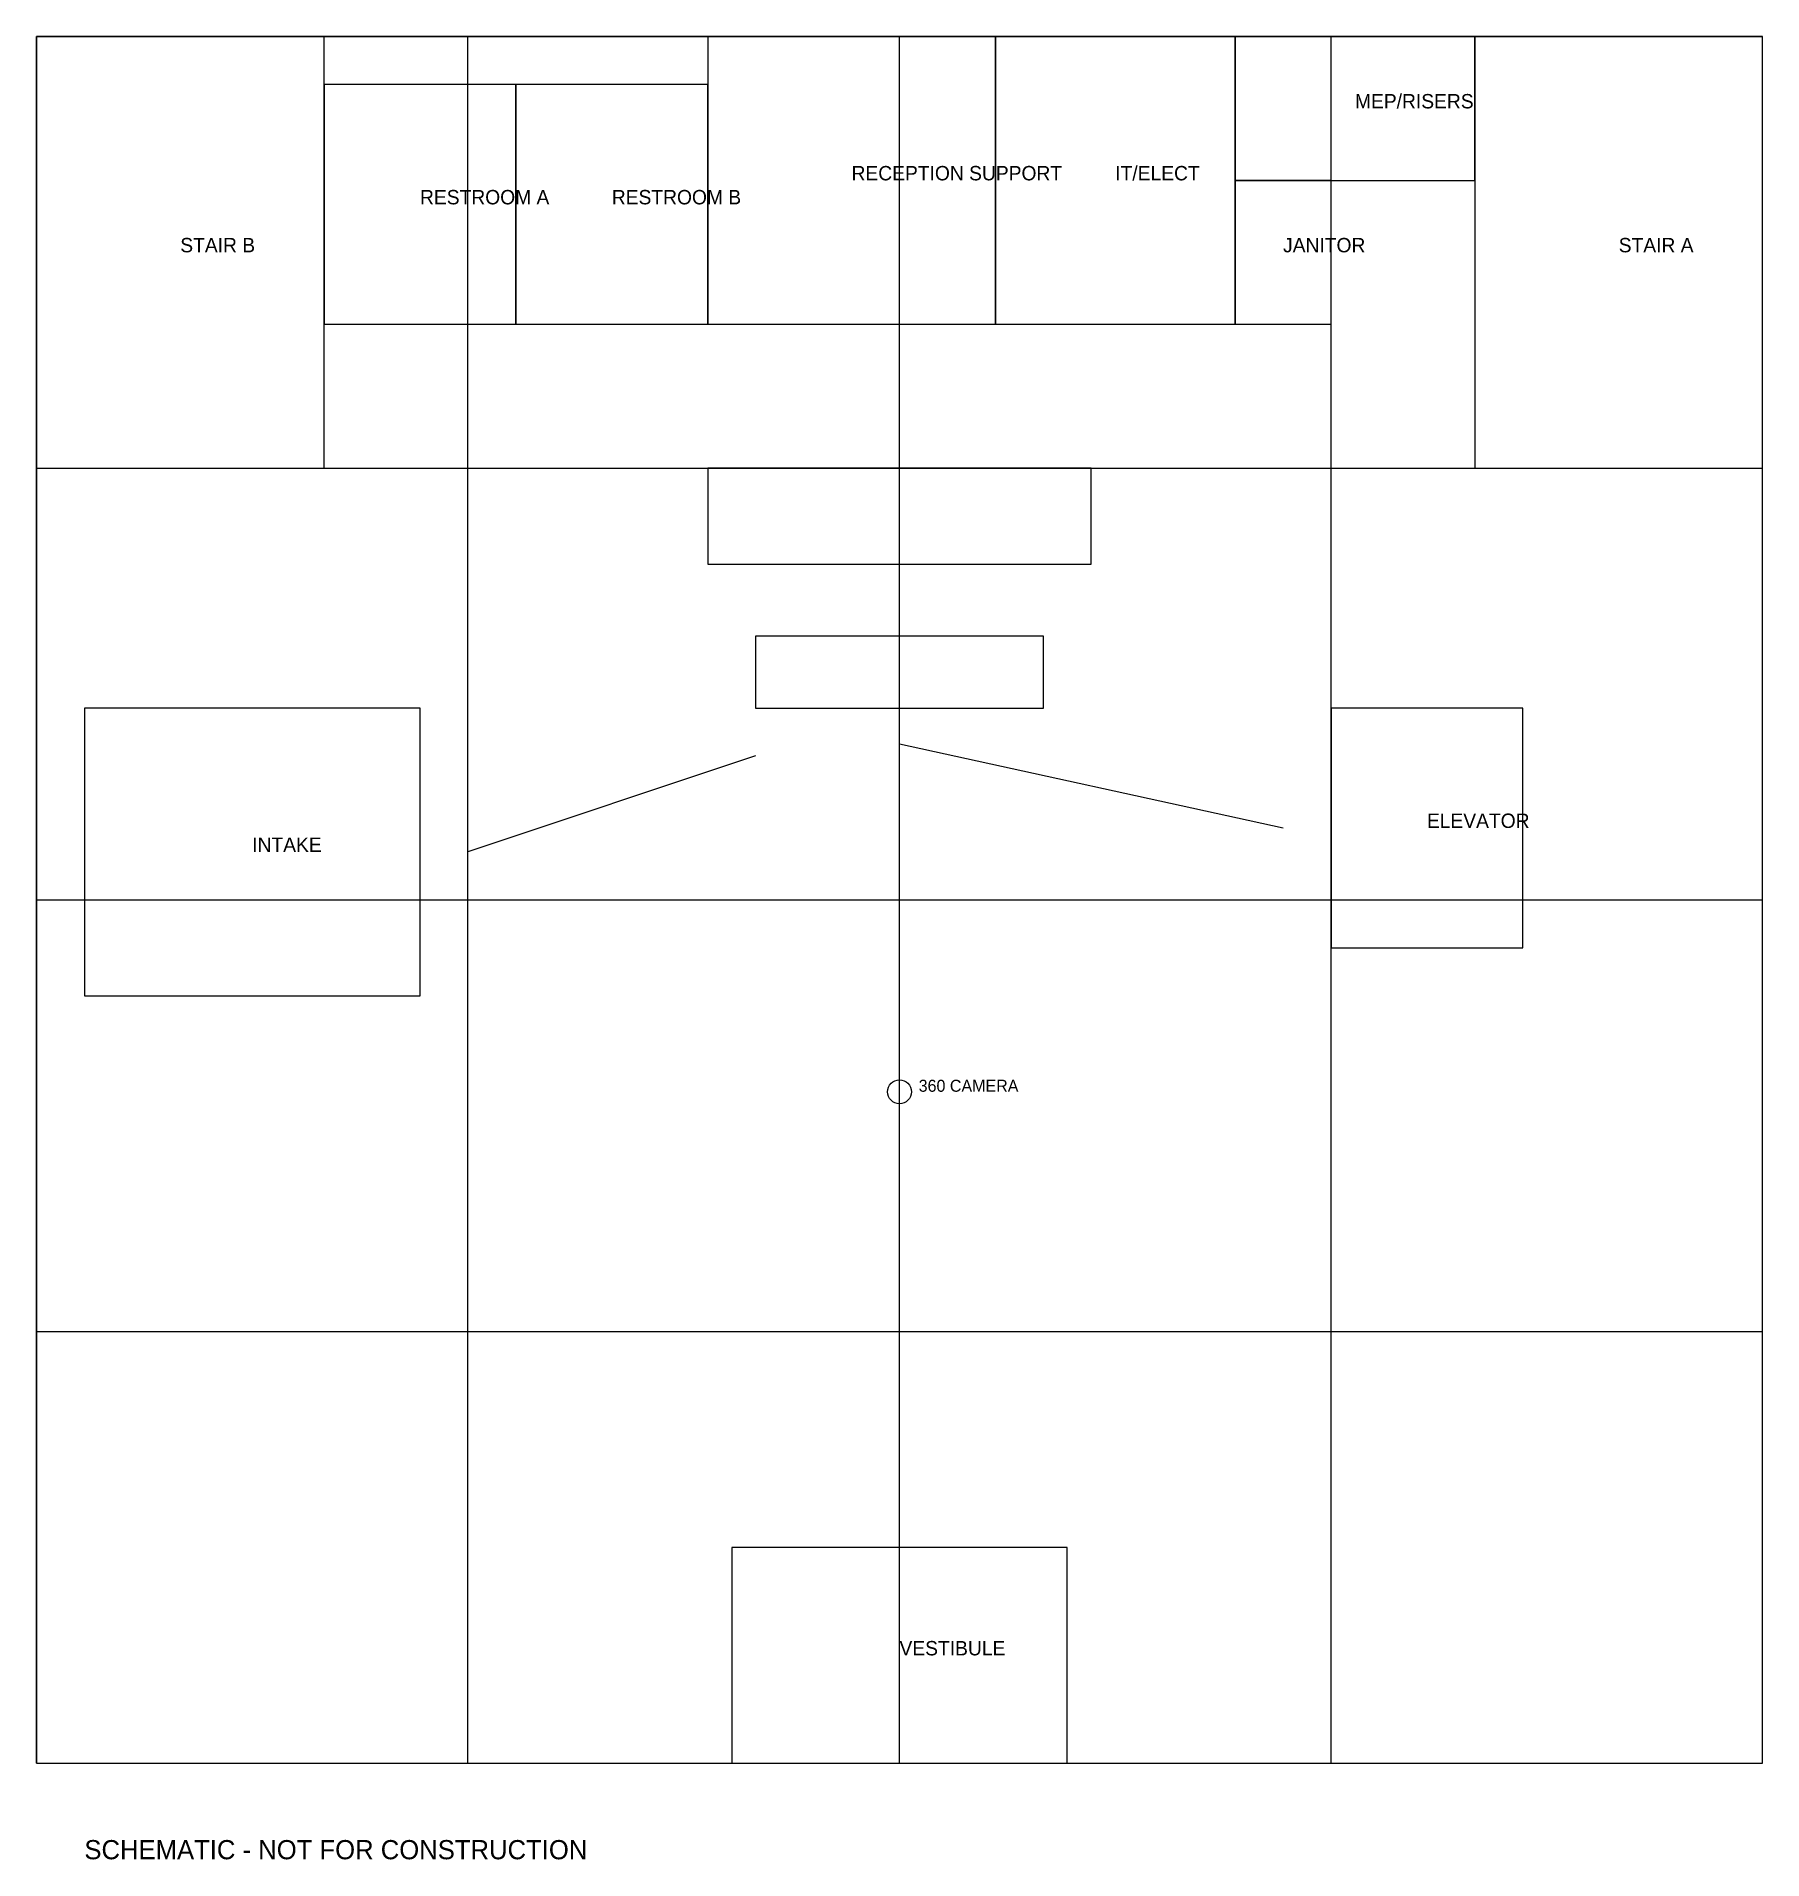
# Model space of a CAD drawing. Header units: metres. Extents: x 0 to 72, y -4 to 72.
import ezdxf

# ---------------------------------------------------------------- set-up
doc = ezdxf.new("R2010")
doc.units = ezdxf.units.M
for name, color, linetype in [('A-ANNO', 2, 'Continuous'), ('A-CIRC', 5, 'Continuous'), ('A-CORE', 1, 'Continuous'), ('A-FURN', 3, 'Continuous'), ('A-GRID', 8, 'Continuous'), ('A-WALL', 7, 'Continuous')]:
    doc.layers.add(name, color=color, linetype=linetype)

msp = doc.modelspace()

# ---------------------------------------------------------------- linework, layer by layer
at = {"layer": 'A-ANNO'}
msp.add_circle((36, 28), 0.5, dxfattribs=at)
at = {"layer": 'A-CIRC'}
for p, q in [((36, 9), (36, 44)), ((30, 42), (18, 38)), ((36, 42.5), (52, 39))]:
    msp.add_line(p, q, dxfattribs=at)
at = {"layer": 'A-CORE'}
for points in [[(0, 54), (12, 54), (12, 72), (0, 72), (0, 54)], [(60, 54), (72, 54), (72, 72), (60, 72), (60, 54)], [(54, 34), (62, 34), (62, 44), (54, 44), (54, 34)]]:
    msp.add_lwpolyline(points, dxfattribs=at)
at = {"layer": 'A-FURN'}
msp.add_lwpolyline([(30, 44), (42, 44), (42, 47), (30, 47), (30, 44)], dxfattribs=at)
at = {"layer": 'A-GRID'}
for p, q in [((0, 0), (0, 72)), ((0, 72), (72, 72)), ((18, 0), (18, 72)), ((36, 0), (36, 72)), ((54, 0), (54, 72)), ((72, 0), (72, 72)), ((0, 54), (72, 54)), ((0, 36), (72, 36)), ((0, 18), (72, 18)), ((0, 0), (72, 0))]:
    msp.add_line(p, q, dxfattribs=at)
at = {"layer": 'A-WALL'}
for points in [[(0, 0), (72, 0), (72, 72), (0, 72), (0, 0)], [(28, 60), (40, 60), (40, 72), (28, 72), (28, 60)], [(40, 60), (50, 60), (50, 72), (40, 72), (40, 60)], [(50, 66), (60, 66), (60, 72), (50, 72), (50, 66)], [(12, 60), (20, 60), (20, 70), (12, 70), (12, 60)], [(20, 60), (28, 60), (28, 70), (20, 70), (20, 60)], [(50, 60), (54, 60), (54, 66), (50, 66), (50, 60)], [(28, 50), (44, 50), (44, 54), (28, 54), (28, 50)], [(2, 32), (16, 32), (16, 44), (2, 44), (2, 32)], [(29, 0), (43, 0), (43, 9), (29, 9), (29, 0)]]:
    msp.add_lwpolyline(points, dxfattribs=at)

# ---------------------------------------------------------------- texts
at = {"layer": 'A-ANNO'}
for s, height, p in [('MEP/RISERS', 0.6, (55, 69)), ('RECEPTION SUPPORT', 0.6, (34, 66)), ('IT/ELECT', 0.6, (45, 66)), ('RESTROOM A', 0.6, (16, 65)), ('RESTROOM B', 0.6, (24, 65)), ('STAIR B', 0.6, (6, 63)), ('JANITOR', 0.6, (52, 63)), ('STAIR A', 0.6, (66, 63)), ('ELEVATOR', 0.6, (58, 39)), ('INTAKE', 0.6, (9, 38)), ('360 CAMERA', 0.5, (36.8, 28)), ('VESTIBULE', 0.6, (36, 4.5)), ('SCHEMATIC - NOT FOR CONSTRUCTION', 0.8, (2, -4))]:
    msp.add_text(s, height=height, dxfattribs=at).set_placement(p)

doc.saveas('drawing.dxf')
